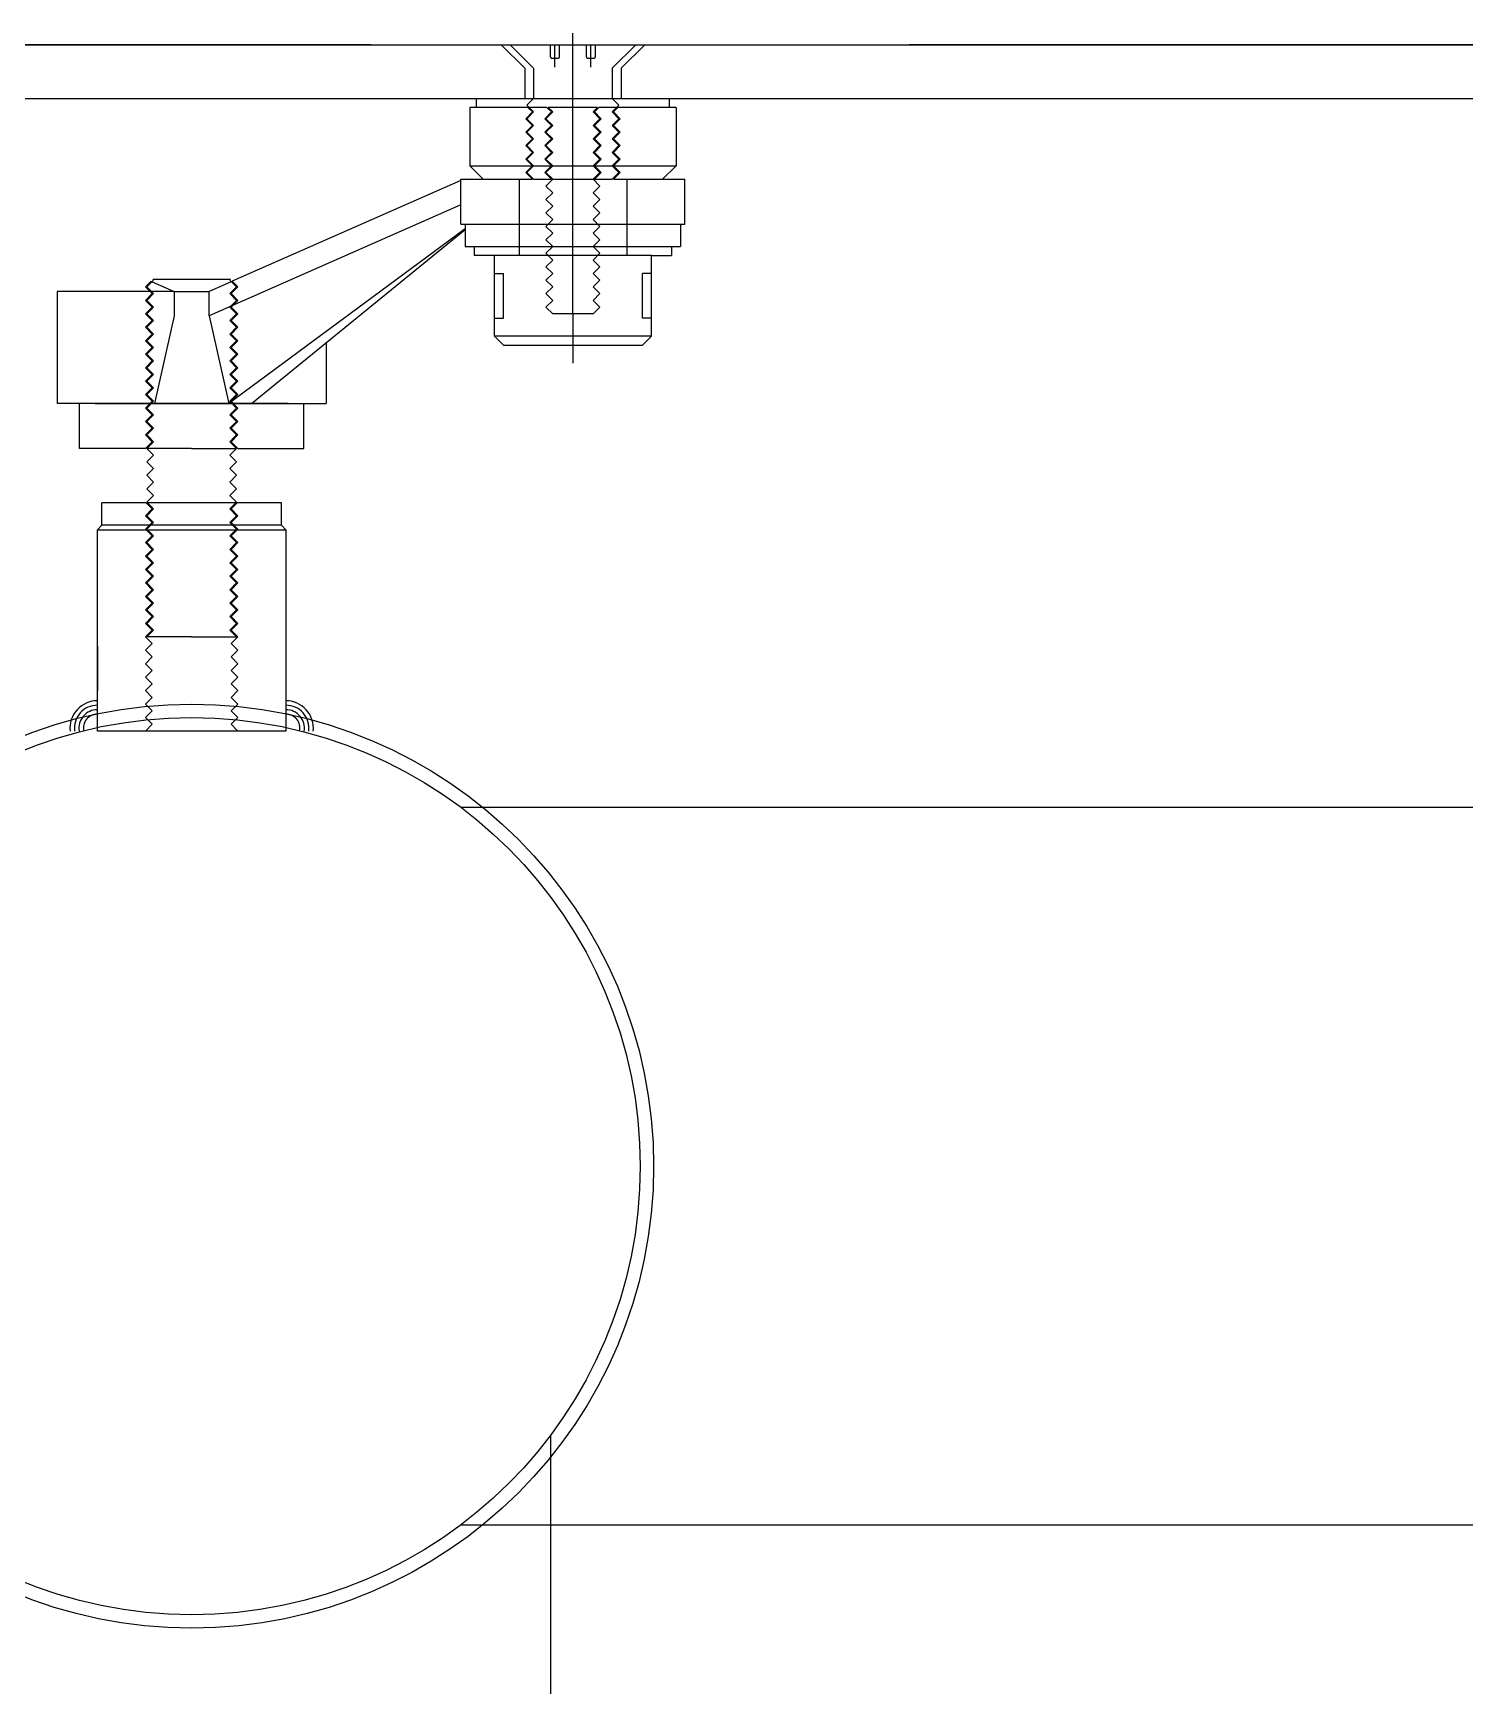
# Model space of a CAD drawing. Header units: millimetres. Extents: x -7718 to 421089, y 87466 to 341395.
# Drawn here: x 152127.2 to 152446.4, y 219892.7 to 220261.2 of the extents above; entities that cross this region are included whole.
import ezdxf

# ---------------------------------------------------------------- set-up
doc = ezdxf.new("R2010")
doc.units = ezdxf.units.MM
doc.header["$LTSCALE"] = 200
doc.header["$MEASUREMENT"] = 0
for name, pattern in [('CENTER1', [8, 6, -1, 0, -1]), ('DASH_2', [34, 30, -1.5, 1, -1.5]), ('HID', [5, 3, -2])]:
    doc.linetypes.add(name, pattern=pattern)
doc.layers.add('e-plan', color=9, linetype='CONTINUOUS')

msp = doc.modelspace()

# ---------------------------------------------------------------- linework, layer by layer
at = {"layer": 'e-plan', "linetype": 'CENTER1'}
for p, q in [((152247.57, 220198.59), (152247.57, 220261.19)), ((152233.57, 220258.59), (152238.82, 220253.34)), ((152242.57, 220255.89), (152242.57, 220258.59)), ((152243.57, 220253.59), (152243.57, 220258.59)), ((152244.57, 220255.89), (152244.57, 220258.59)), ((152250.57, 220255.89), (152250.57, 220258.59)), ((152251.57, 220253.59), (152251.57, 220258.59)), ((152252.57, 220255.89), (152252.57, 220258.59)), ((152261.57, 220258.59), (152256.32, 220253.34)), ((152237.32, 220245.09), (152238.82, 220246.59)), ((152257.82, 220245.09), (152256.32, 220246.59)), ((152237.04, 220242.09), (152238.54, 220243.59)), ((152238.82, 220243.59), (152237.32, 220245.09)), ((152238.82, 220243.59), (152237.32, 220245.09)), ((152237.32, 220242.09), (152238.82, 220243.59)), ((152237.32, 220242.09), (152238.82, 220243.59)), ((152238.54, 220243.59), (152237.54, 220244.59)), ((152241.29, 220242.09), (152242.79, 220243.59)), ((152241.57, 220242.09), (152243.07, 220243.59)), ((152241.57, 220242.09), (152243.07, 220243.59)), ((152241.57, 220242.09), (152243.07, 220243.59)), ((152242.79, 220243.59), (152241.79, 220244.59)), ((152243.07, 220243.59), (152242.07, 220244.59)), ((152243.07, 220243.59), (152242.07, 220244.59)), ((152243.07, 220243.59), (152242.07, 220244.59)), ((152252.07, 220243.59), (152253.07, 220244.59)), ((152252.07, 220243.59), (152253.07, 220244.59)), ((152253.57, 220242.09), (152252.07, 220243.59)), ((152253.57, 220242.09), (152252.07, 220243.59)), ((152252.36, 220243.59), (152253.36, 220244.59)), ((152253.86, 220242.09), (152252.36, 220243.59)), ((152256.32, 220243.59), (152257.82, 220245.09)), ((152257.82, 220242.09), (152256.32, 220243.59)), ((152256.61, 220243.59), (152257.61, 220244.59)), ((152258.11, 220242.09), (152256.61, 220243.59)), ((152238.54, 220240.59), (152237.04, 220242.09)), ((152237.04, 220239.09), (152238.54, 220240.59)), ((152238.54, 220237.59), (152237.04, 220239.09)), ((152238.82, 220240.59), (152237.32, 220242.09)), ((152238.82, 220240.59), (152237.32, 220242.09)), ((152237.32, 220239.09), (152238.82, 220240.59)), ((152237.32, 220239.09), (152238.82, 220240.59)), ((152238.82, 220237.59), (152237.32, 220239.09)), ((152238.82, 220237.59), (152237.32, 220239.09)), ((152242.79, 220240.59), (152241.29, 220242.09)), ((152241.29, 220239.09), (152242.79, 220240.59)), ((152242.79, 220237.59), (152241.29, 220239.09)), ((152243.07, 220240.59), (152241.57, 220242.09)), ((152243.07, 220240.59), (152241.57, 220242.09)), ((152243.07, 220240.59), (152241.57, 220242.09)), ((152241.57, 220239.09), (152243.07, 220240.59)), ((152241.57, 220239.09), (152243.07, 220240.59)), ((152241.57, 220239.09), (152243.07, 220240.59)), ((152243.07, 220237.59), (152241.57, 220239.09)), ((152243.07, 220237.59), (152241.57, 220239.09)), ((152243.07, 220237.59), (152241.57, 220239.09)), ((152252.07, 220240.59), (152253.57, 220242.09)), ((152252.07, 220240.59), (152253.57, 220242.09)), ((152253.57, 220239.09), (152252.07, 220240.59)), ((152253.57, 220239.09), (152252.07, 220240.59)), ((152252.07, 220237.59), (152253.57, 220239.09)), ((152252.07, 220237.59), (152253.57, 220239.09)), ((152252.36, 220240.59), (152253.86, 220242.09)), ((152253.86, 220239.09), (152252.36, 220240.59)), ((152252.36, 220237.59), (152253.86, 220239.09)), ((152256.32, 220240.59), (152257.82, 220242.09)), ((152257.82, 220239.09), (152256.32, 220240.59)), ((152256.32, 220237.59), (152257.82, 220239.09)), ((152256.61, 220240.59), (152258.11, 220242.09)), ((152258.11, 220239.09), (152256.61, 220240.59)), ((152256.61, 220237.59), (152258.11, 220239.09)), ((152237.04, 220236.09), (152238.54, 220237.59)), ((152238.54, 220234.59), (152237.04, 220236.09)), ((152237.32, 220236.09), (152238.82, 220237.59)), ((152237.32, 220236.09), (152238.82, 220237.59)), ((152238.82, 220234.59), (152237.32, 220236.09)), ((152238.82, 220234.59), (152237.32, 220236.09)), ((152241.29, 220236.09), (152242.79, 220237.59)), ((152242.79, 220234.59), (152241.29, 220236.09)), ((152241.57, 220236.09), (152243.07, 220237.59)), ((152241.57, 220236.09), (152243.07, 220237.59)), ((152241.57, 220236.09), (152243.07, 220237.59)), ((152243.07, 220234.59), (152241.57, 220236.09)), ((152243.07, 220234.59), (152241.57, 220236.09)), ((152243.07, 220234.59), (152241.57, 220236.09)), ((152253.57, 220236.09), (152252.07, 220237.59)), ((152253.57, 220236.09), (152252.07, 220237.59)), ((152252.07, 220234.59), (152253.57, 220236.09)), ((152252.07, 220234.59), (152253.57, 220236.09)), ((152253.86, 220236.09), (152252.36, 220237.59)), ((152252.36, 220234.59), (152253.86, 220236.09)), ((152257.82, 220236.09), (152256.32, 220237.59)), ((152256.32, 220234.59), (152257.82, 220236.09)), ((152258.11, 220236.09), (152256.61, 220237.59)), ((152256.61, 220234.59), (152258.11, 220236.09)), ((152237.04, 220233.09), (152238.54, 220234.59)), ((152238.54, 220231.59), (152237.04, 220233.09)), ((152237.32, 220233.09), (152238.82, 220234.59)), ((152237.32, 220233.09), (152238.82, 220234.59)), ((152238.82, 220231.59), (152237.32, 220233.09)), ((152238.82, 220231.59), (152237.32, 220233.09)), ((152241.29, 220233.09), (152242.79, 220234.59)), ((152242.79, 220231.59), (152241.29, 220233.09)), ((152241.57, 220233.09), (152243.07, 220234.59)), ((152241.57, 220233.09), (152243.07, 220234.59)), ((152241.57, 220233.09), (152243.07, 220234.59)), ((152243.07, 220231.59), (152241.57, 220233.09)), ((152243.07, 220231.59), (152241.57, 220233.09)), ((152243.07, 220231.59), (152241.57, 220233.09)), ((152253.57, 220233.09), (152252.07, 220234.59)), ((152253.57, 220233.09), (152252.07, 220234.59)), ((152252.07, 220231.59), (152253.57, 220233.09)), ((152252.07, 220231.59), (152253.57, 220233.09)), ((152253.86, 220233.09), (152252.36, 220234.59)), ((152252.36, 220231.59), (152253.86, 220233.09)), ((152257.82, 220233.09), (152256.32, 220234.59)), ((152256.32, 220231.59), (152257.82, 220233.09)), ((152258.11, 220233.09), (152256.61, 220234.59)), ((152256.61, 220231.59), (152258.11, 220233.09)), ((152224.57, 220231.59), (152227.57, 220228.59)), ((152237.04, 220230.09), (152238.54, 220231.59)), ((152238.54, 220228.59), (152237.04, 220230.09)), ((152237.32, 220230.09), (152238.82, 220231.59)), ((152237.32, 220230.09), (152238.82, 220231.59)), ((152238.82, 220228.59), (152237.32, 220230.09)), ((152238.82, 220228.59), (152237.32, 220230.09)), ((152241.29, 220230.09), (152242.79, 220231.59)), ((152242.79, 220228.59), (152241.29, 220230.09)), ((152241.57, 220230.09), (152243.07, 220231.59)), ((152241.57, 220230.09), (152243.07, 220231.59)), ((152241.57, 220230.09), (152243.07, 220231.59)), ((152243.07, 220228.59), (152241.57, 220230.09)), ((152243.07, 220228.59), (152241.57, 220230.09)), ((152243.07, 220228.59), (152241.57, 220230.09)), ((152241.57, 220227.09), (152243.07, 220228.59)), ((152253.57, 220230.09), (152252.07, 220231.59)), ((152253.57, 220230.09), (152252.07, 220231.59)), ((152252.07, 220228.59), (152253.57, 220230.09)), ((152252.07, 220228.59), (152253.57, 220230.09)), ((152253.57, 220227.09), (152252.07, 220228.59)), ((152253.86, 220230.09), (152252.36, 220231.59)), ((152252.36, 220228.59), (152253.86, 220230.09)), ((152257.82, 220230.09), (152256.32, 220231.59)), ((152256.32, 220228.59), (152257.82, 220230.09)), ((152258.11, 220230.09), (152256.61, 220231.59)), ((152256.61, 220228.59), (152258.11, 220230.09)), ((152270.57, 220231.59), (152267.57, 220228.59)), ((152243.07, 220225.59), (152241.57, 220227.09)), ((152241.57, 220224.09), (152243.07, 220225.59)), ((152252.07, 220225.59), (152253.57, 220227.09)), ((152253.57, 220224.09), (152252.07, 220225.59)), ((152243.07, 220222.59), (152241.57, 220224.09)), ((152241.57, 220221.09), (152243.07, 220222.59)), ((152243.07, 220219.59), (152241.57, 220221.09)), ((152252.07, 220222.59), (152253.57, 220224.09)), ((152253.57, 220221.09), (152252.07, 220222.59)), ((152252.07, 220219.59), (152253.57, 220221.09)), ((152241.57, 220218.09), (152243.07, 220219.59)), ((152243.07, 220216.59), (152241.57, 220218.09)), ((152253.57, 220218.09), (152252.07, 220219.59)), ((152252.07, 220216.59), (152253.57, 220218.09)), ((152241.57, 220215.09), (152243.07, 220216.59)), ((152243.07, 220213.59), (152241.57, 220215.09)), ((152241.57, 220212.09), (152243.07, 220213.59)), ((152253.57, 220215.09), (152252.07, 220216.59)), ((152252.07, 220213.59), (152253.57, 220215.09)), ((152253.57, 220212.09), (152252.07, 220213.59)), ((152227.43, 220211.59), (152225.57, 220211.59)), ((152265.07, 220211.59), (152227.43, 220211.59)), ((152243.07, 220210.59), (152241.57, 220212.09)), ((152241.57, 220209.09), (152243.07, 220210.59)), ((152252.07, 220210.59), (152253.57, 220212.09)), ((152253.57, 220209.09), (152252.07, 220210.59)), ((152265.07, 220211.59), (152269.57, 220211.59)), ((152152.29, 220204.59), (152153.55, 220205.84)), ((152152.57, 220204.59), (152154.07, 220206.09)), ((152152.57, 220204.59), (152154.07, 220206.09)), ((152154.07, 220206.09), (152153.89, 220206.27)), ((152154.07, 220206.09), (152153.89, 220206.27)), ((152171.07, 220206.09), (152171.26, 220206.27)), ((152171.07, 220206.09), (152171.26, 220206.27)), ((152172.57, 220204.59), (152171.07, 220206.09)), ((152172.57, 220204.59), (152171.07, 220206.09)), ((152172.86, 220204.59), (152171.6, 220205.84)), ((152230.07, 220207.59), (152232.07, 220207.59)), ((152243.07, 220207.59), (152241.57, 220209.09)), ((152241.57, 220206.09), (152243.07, 220207.59)), ((152243.07, 220204.59), (152241.57, 220206.09)), ((152252.07, 220207.59), (152253.57, 220209.09)), ((152253.57, 220206.09), (152252.07, 220207.59)), ((152252.07, 220204.59), (152253.57, 220206.09)), ((152265.07, 220207.59), (152263.07, 220207.59)), ((152153.79, 220203.09), (152152.29, 220204.59)), ((152152.29, 220201.59), (152153.79, 220203.09)), ((152154.07, 220203.09), (152152.57, 220204.59)), ((152154.07, 220203.09), (152152.57, 220204.59)), ((152152.57, 220201.59), (152154.07, 220203.09)), ((152152.57, 220201.59), (152154.07, 220203.09)), ((152171.07, 220203.09), (152172.57, 220204.59)), ((152171.07, 220203.09), (152172.57, 220204.59)), ((152172.57, 220201.59), (152171.07, 220203.09)), ((152172.57, 220201.59), (152171.07, 220203.09)), ((152171.36, 220203.09), (152172.86, 220204.59)), ((152172.86, 220201.59), (152171.36, 220203.09)), ((152241.57, 220203.09), (152243.07, 220204.59)), ((152243.07, 220201.59), (152241.57, 220203.09)), ((152253.57, 220203.09), (152252.07, 220204.59)), ((152252.07, 220201.59), (152253.57, 220203.09)), ((152153.79, 220200.09), (152152.29, 220201.59)), ((152152.29, 220198.59), (152153.79, 220200.09)), ((152153.79, 220197.09), (152152.29, 220198.59)), ((152154.07, 220200.09), (152152.57, 220201.59)), ((152154.07, 220200.09), (152152.57, 220201.59)), ((152152.57, 220198.59), (152154.07, 220200.09)), ((152152.57, 220198.59), (152154.07, 220200.09)), ((152154.07, 220197.09), (152152.57, 220198.59)), ((152154.07, 220197.09), (152152.57, 220198.59)), ((152171.07, 220200.09), (152172.57, 220201.59)), ((152171.07, 220200.09), (152172.57, 220201.59)), ((152172.57, 220198.59), (152171.07, 220200.09)), ((152172.57, 220198.59), (152171.07, 220200.09)), ((152171.07, 220197.09), (152172.57, 220198.59)), ((152171.07, 220197.09), (152172.57, 220198.59)), ((152171.36, 220200.09), (152172.86, 220201.59)), ((152172.86, 220198.59), (152171.36, 220200.09)), ((152171.36, 220197.09), (152172.86, 220198.59)), ((152241.57, 220200.09), (152243.07, 220201.59)), ((152243.07, 220198.59), (152241.57, 220200.09)), ((152252.07, 220198.59), (152243.07, 220198.59)), ((152247.57, 220198.59), (152247.57, 220187.57)), ((152253.57, 220200.09), (152252.07, 220201.59)), ((152252.07, 220198.59), (152253.57, 220200.09)), ((152152.29, 220195.59), (152153.79, 220197.09)), ((152153.79, 220194.09), (152152.29, 220195.59)), ((152152.57, 220195.59), (152154.07, 220197.09)), ((152152.57, 220195.59), (152154.07, 220197.09)), ((152154.07, 220194.09), (152152.57, 220195.59)), ((152154.07, 220194.09), (152152.57, 220195.59)), ((152172.57, 220195.59), (152171.07, 220197.09)), ((152172.57, 220195.59), (152171.07, 220197.09)), ((152171.07, 220194.09), (152172.57, 220195.59)), ((152171.07, 220194.09), (152172.57, 220195.59)), ((152172.86, 220195.59), (152171.36, 220197.09)), ((152171.36, 220194.09), (152172.86, 220195.59)), ((152230.07, 220197.59), (152232.07, 220197.59)), ((152265.07, 220197.59), (152263.07, 220197.59)), ((152152.29, 220192.59), (152153.79, 220194.09)), ((152153.79, 220191.09), (152152.29, 220192.59)), ((152152.29, 220189.59), (152153.79, 220191.09)), ((152152.57, 220192.59), (152154.07, 220194.09)), ((152154.07, 220191.09), (152152.57, 220192.59)), ((152152.57, 220189.59), (152154.07, 220191.09)), ((152172.57, 220192.59), (152171.07, 220194.09)), ((152171.07, 220191.09), (152172.57, 220192.59)), ((152172.57, 220189.59), (152171.07, 220191.09)), ((152172.86, 220192.59), (152171.36, 220194.09)), ((152171.36, 220191.09), (152172.86, 220192.59)), ((152172.86, 220189.59), (152171.36, 220191.09)), ((152265.07, 220193.59), (152230.07, 220193.59)), ((152153.79, 220188.09), (152152.29, 220189.59)), ((152152.29, 220186.59), (152153.79, 220188.09)), ((152154.07, 220188.09), (152152.57, 220189.59)), ((152152.57, 220186.59), (152154.07, 220188.09)), ((152171.07, 220188.09), (152172.57, 220189.59)), ((152172.57, 220186.59), (152171.07, 220188.09)), ((152171.36, 220188.09), (152172.86, 220189.59)), ((152172.86, 220186.59), (152171.36, 220188.09)), ((152153.79, 220185.09), (152152.29, 220186.59)), ((152152.29, 220183.59), (152153.79, 220185.09)), ((152154.07, 220185.09), (152152.57, 220186.59)), ((152152.57, 220183.59), (152154.07, 220185.09)), ((152171.07, 220185.09), (152172.57, 220186.59)), ((152172.57, 220183.59), (152171.07, 220185.09)), ((152171.36, 220185.09), (152172.86, 220186.59)), ((152172.86, 220183.59), (152171.36, 220185.09)), ((152153.79, 220182.09), (152152.29, 220183.59)), ((152152.29, 220180.59), (152153.79, 220182.09)), ((152153.79, 220179.09), (152152.29, 220180.59)), ((152154.07, 220182.09), (152152.57, 220183.59)), ((152152.57, 220180.59), (152154.07, 220182.09)), ((152154.07, 220179.09), (152152.57, 220180.59)), ((152153.79, 220182.09), (152152.79, 220183.09)), ((152171.07, 220182.09), (152172.57, 220183.59)), ((152172.57, 220180.59), (152171.07, 220182.09)), ((152171.07, 220179.09), (152172.57, 220180.59)), ((152171.36, 220182.09), (152172.86, 220183.59)), ((152171.36, 220182.09), (152172.36, 220183.09)), ((152172.86, 220180.59), (152171.36, 220182.09)), ((152171.36, 220179.09), (152172.86, 220180.59)), ((152152.29, 220177.59), (152153.79, 220179.09)), ((152153.79, 220176.09), (152152.29, 220177.59)), ((152152.57, 220177.59), (152154.07, 220179.09)), ((152154.07, 220176.09), (152152.57, 220177.59)), ((152172.57, 220177.59), (152171.07, 220179.09)), ((152171.07, 220176.09), (152172.57, 220177.59)), ((152172.86, 220177.59), (152171.36, 220179.09)), ((152171.36, 220176.09), (152172.86, 220177.59)), ((152152.29, 220174.59), (152153.79, 220176.09)), ((152153.79, 220173.09), (152152.29, 220174.59)), ((152152.29, 220171.59), (152153.79, 220173.09)), ((152152.57, 220174.59), (152154.07, 220176.09)), ((152154.07, 220173.09), (152152.57, 220174.59)), ((152152.57, 220171.59), (152154.07, 220173.09)), ((152172.57, 220174.59), (152171.07, 220176.09)), ((152171.07, 220173.09), (152172.57, 220174.59)), ((152172.57, 220171.59), (152171.07, 220173.09)), ((152172.86, 220174.59), (152171.36, 220176.09)), ((152171.36, 220173.09), (152172.86, 220174.59)), ((152172.86, 220171.59), (152171.36, 220173.09)), ((152153.79, 220170.09), (152152.29, 220171.59)), ((152152.29, 220168.59), (152153.79, 220170.09)), ((152154.07, 220170.09), (152152.57, 220171.59)), ((152152.57, 220168.59), (152154.07, 220170.09)), ((152152.57, 220168.59), (152154.07, 220170.09)), ((152152.57, 220168.59), (152154.07, 220170.09)), ((152154.07, 220170.09), (152153.07, 220171.09)), ((152154.07, 220170.09), (152153.07, 220171.09)), ((152171.07, 220170.09), (152172.57, 220171.59)), ((152171.07, 220170.09), (152172.07, 220171.09)), ((152171.07, 220170.09), (152172.07, 220171.09)), ((152171.07, 220170.09), (152172.07, 220171.09)), ((152171.07, 220170.09), (152172.07, 220171.09)), ((152172.57, 220168.59), (152171.07, 220170.09)), ((152172.57, 220168.59), (152171.07, 220170.09)), ((152172.57, 220168.59), (152171.07, 220170.09)), ((152172.57, 220168.59), (152171.07, 220170.09)), ((152172.57, 220168.59), (152171.07, 220170.09)), ((152172.57, 220168.59), (152171.07, 220170.09)), ((152172.57, 220168.59), (152171.07, 220170.09)), ((152172.57, 220168.59), (152171.07, 220170.09)), ((152172.57, 220168.59), (152171.07, 220170.09)), ((152171.36, 220170.09), (152172.86, 220171.59)), ((152172.86, 220168.59), (152171.36, 220170.09)), ((152172.86, 220168.59), (152171.36, 220170.09)), ((152172.86, 220168.59), (152171.36, 220170.09)), ((152154.07, 220167.09), (152152.57, 220168.59)), ((152154.07, 220167.09), (152152.57, 220168.59)), ((152154.07, 220167.09), (152152.57, 220168.59)), ((152152.57, 220165.59), (152154.07, 220167.09)), ((152152.57, 220165.59), (152154.07, 220167.09)), ((152152.57, 220165.59), (152154.07, 220167.09)), ((152154.07, 220164.09), (152152.57, 220165.59)), ((152154.07, 220164.09), (152152.57, 220165.59)), ((152171.07, 220167.09), (152172.57, 220168.59)), ((152171.07, 220167.09), (152172.57, 220168.59)), ((152171.07, 220167.09), (152172.57, 220168.59)), ((152171.07, 220167.09), (152172.57, 220168.59)), ((152171.07, 220167.09), (152172.57, 220168.59)), ((152171.07, 220167.09), (152172.57, 220168.59)), ((152172.57, 220165.59), (152171.07, 220167.09)), ((152172.57, 220165.59), (152171.07, 220167.09)), ((152172.57, 220165.59), (152171.07, 220167.09)), ((152172.57, 220165.59), (152171.07, 220167.09)), ((152172.57, 220165.59), (152171.07, 220167.09)), ((152172.57, 220165.59), (152171.07, 220167.09)), ((152171.07, 220164.09), (152172.57, 220165.59)), ((152171.07, 220164.09), (152172.57, 220165.59)), ((152171.07, 220164.09), (152172.57, 220165.59)), ((152171.07, 220164.09), (152172.57, 220165.59)), ((152152.57, 220162.59), (152154.07, 220164.09)), ((152152.57, 220162.59), (152154.07, 220164.09)), ((152154.07, 220161.09), (152152.57, 220162.59)), ((152154.07, 220161.09), (152152.57, 220162.59)), ((152172.57, 220162.59), (152171.07, 220164.09)), ((152172.57, 220162.59), (152171.07, 220164.09)), ((152172.57, 220162.59), (152171.07, 220164.09)), ((152172.57, 220162.59), (152171.07, 220164.09)), ((152171.07, 220161.09), (152172.57, 220162.59)), ((152171.07, 220161.09), (152172.57, 220162.59)), ((152171.07, 220161.09), (152172.57, 220162.59)), ((152171.07, 220161.09), (152172.57, 220162.59)), ((152152.57, 220159.59), (152154.07, 220161.09)), ((152152.57, 220159.59), (152154.07, 220161.09)), ((152154.07, 220158.09), (152152.57, 220159.59)), ((152154.07, 220158.09), (152152.57, 220159.59)), ((152152.57, 220156.59), (152154.07, 220158.09)), ((152152.57, 220156.59), (152154.07, 220158.09)), ((152172.57, 220159.59), (152171.07, 220161.09)), ((152172.57, 220159.59), (152171.07, 220161.09)), ((152172.57, 220159.59), (152171.07, 220161.09)), ((152172.57, 220159.59), (152171.07, 220161.09)), ((152171.07, 220158.09), (152172.57, 220159.59)), ((152171.07, 220158.09), (152172.57, 220159.59)), ((152171.07, 220158.09), (152172.57, 220159.59)), ((152171.07, 220158.09), (152172.57, 220159.59)), ((152172.57, 220156.59), (152171.07, 220158.09)), ((152172.57, 220156.59), (152171.07, 220158.09)), ((152172.57, 220156.59), (152171.07, 220158.09)), ((152172.57, 220156.59), (152171.07, 220158.09)), ((152152.29, 220153.59), (152153.79, 220155.09)), ((152153.79, 220155.09), (152152.41, 220156.47)), ((152154.07, 220155.09), (152152.57, 220156.59)), ((152154.07, 220155.09), (152152.57, 220156.59)), ((152152.57, 220153.59), (152154.07, 220155.09)), ((152171.07, 220155.09), (152172.57, 220156.59)), ((152171.07, 220155.09), (152172.57, 220156.59)), ((152171.07, 220155.09), (152172.57, 220156.59)), ((152171.07, 220155.09), (152172.57, 220156.59)), ((152172.57, 220153.59), (152171.07, 220155.09)), ((152172.57, 220153.59), (152171.07, 220155.09)), ((152171.36, 220155.09), (152172.74, 220156.47)), ((152172.86, 220153.59), (152171.36, 220155.09)), ((152153.79, 220152.09), (152152.29, 220153.59)), ((152152.29, 220150.59), (152153.79, 220152.09)), ((152153.79, 220149.09), (152152.29, 220150.59)), ((152154.07, 220152.09), (152152.57, 220153.59)), ((152152.57, 220150.59), (152154.07, 220152.09)), ((152154.07, 220149.09), (152152.57, 220150.59)), ((152171.07, 220152.09), (152172.57, 220153.59)), ((152171.07, 220152.09), (152172.57, 220153.59)), ((152172.57, 220150.59), (152171.07, 220152.09)), ((152172.57, 220150.59), (152171.07, 220152.09)), ((152171.07, 220149.09), (152172.57, 220150.59)), ((152171.07, 220149.09), (152172.57, 220150.59)), ((152171.36, 220152.09), (152172.86, 220153.59)), ((152172.86, 220150.59), (152171.36, 220152.09)), ((152171.36, 220149.09), (152172.86, 220150.59)), ((152152.29, 220147.59), (152153.79, 220149.09)), ((152153.79, 220146.09), (152152.29, 220147.59)), ((152152.57, 220147.59), (152154.07, 220149.09)), ((152154.07, 220146.09), (152152.57, 220147.59)), ((152172.57, 220147.59), (152171.07, 220149.09)), ((152172.57, 220147.59), (152171.07, 220149.09)), ((152171.07, 220146.09), (152172.57, 220147.59)), ((152171.07, 220146.09), (152172.57, 220147.59)), ((152172.86, 220147.59), (152171.36, 220149.09)), ((152171.36, 220146.09), (152172.86, 220147.59)), ((152152.29, 220144.59), (152153.79, 220146.09)), ((152153.79, 220143.09), (152152.29, 220144.59)), ((152152.57, 220144.59), (152154.07, 220146.09)), ((152154.07, 220143.09), (152152.57, 220144.59)), ((152172.57, 220144.59), (152171.07, 220146.09)), ((152172.57, 220144.59), (152171.07, 220146.09)), ((152171.07, 220143.09), (152172.57, 220144.59)), ((152171.07, 220143.09), (152172.57, 220144.59)), ((152172.86, 220144.59), (152171.36, 220146.09)), ((152171.36, 220143.09), (152172.86, 220144.59)), ((152152.29, 220141.59), (152153.79, 220143.09)), ((152153.79, 220140.09), (152152.29, 220141.59)), ((152152.29, 220138.59), (152153.79, 220140.09)), ((152152.57, 220141.59), (152154.07, 220143.09)), ((152154.07, 220140.09), (152152.57, 220141.59)), ((152152.57, 220138.59), (152154.07, 220140.09)), ((152172.57, 220141.59), (152171.07, 220143.09)), ((152172.57, 220141.59), (152171.07, 220143.09)), ((152171.07, 220140.09), (152172.57, 220141.59)), ((152171.07, 220140.09), (152172.57, 220141.59)), ((152172.57, 220138.59), (152171.07, 220140.09)), ((152172.57, 220138.59), (152171.07, 220140.09)), ((152172.86, 220141.59), (152171.36, 220143.09)), ((152171.36, 220140.09), (152172.86, 220141.59)), ((152172.86, 220138.59), (152171.36, 220140.09)), ((152153.79, 220137.09), (152152.29, 220138.59)), ((152152.29, 220135.59), (152153.79, 220137.09)), ((152154.07, 220137.09), (152152.57, 220138.59)), ((152152.57, 220135.59), (152154.07, 220137.09)), ((152171.07, 220137.09), (152172.57, 220138.59)), ((152171.07, 220137.09), (152172.57, 220138.59)), ((152172.57, 220135.59), (152171.07, 220137.09)), ((152172.57, 220135.59), (152171.07, 220137.09)), ((152171.36, 220137.09), (152172.86, 220138.59)), ((152172.86, 220135.59), (152171.36, 220137.09)), ((152153.79, 220134.09), (152152.29, 220135.59)), ((152152.29, 220132.59), (152153.79, 220134.09)), ((152153.79, 220131.09), (152152.29, 220132.59)), ((152154.07, 220134.09), (152152.57, 220135.59)), ((152152.57, 220132.59), (152154.07, 220134.09)), ((152154.07, 220131.09), (152152.57, 220132.59)), ((152171.07, 220134.09), (152172.57, 220135.59)), ((152171.07, 220134.09), (152172.57, 220135.59)), ((152172.57, 220132.59), (152171.07, 220134.09)), ((152172.57, 220132.59), (152171.07, 220134.09)), ((152171.07, 220131.09), (152172.57, 220132.59)), ((152171.07, 220131.09), (152172.57, 220132.59)), ((152171.36, 220134.09), (152172.86, 220135.59)), ((152172.86, 220132.59), (152171.36, 220134.09)), ((152171.36, 220131.09), (152172.86, 220132.59)), ((152152.29, 220129.59), (152153.79, 220131.09)), ((152153.79, 220128.09), (152152.29, 220129.59)), ((152152.57, 220129.59), (152154.07, 220131.09)), ((152154.07, 220128.09), (152152.57, 220129.59)), ((152172.57, 220129.59), (152171.07, 220131.09)), ((152172.57, 220129.59), (152171.07, 220131.09)), ((152171.07, 220128.09), (152172.57, 220129.59)), ((152171.07, 220128.09), (152172.57, 220129.59)), ((152172.86, 220129.59), (152171.36, 220131.09)), ((152171.36, 220128.09), (152172.86, 220129.59)), ((152152.29, 220126.59), (152153.79, 220128.09)), ((152152.29, 220126.59), (152153.79, 220125.09)), ((152153.79, 220125.09), (152152.29, 220123.59)), ((152152.57, 220126.59), (152154.07, 220128.09)), ((152162.57, 220126.59), (152152.57, 220126.59)), ((152162.57, 220126.59), (152172.57, 220126.59)), ((152172.57, 220126.59), (152171.07, 220128.09)), ((152172.57, 220126.59), (152171.07, 220128.09)), ((152172.86, 220126.59), (152171.36, 220128.09)), ((152172.86, 220126.59), (152171.36, 220125.09)), ((152171.36, 220125.09), (152172.86, 220123.59)), ((152152.29, 220123.59), (152153.79, 220122.09)), ((152153.79, 220122.09), (152152.29, 220120.59)), ((152172.86, 220123.59), (152171.36, 220122.09)), ((152171.36, 220122.09), (152172.86, 220120.59)), ((152152.29, 220120.59), (152153.79, 220119.09)), ((152153.79, 220119.09), (152152.29, 220117.59)), ((152152.29, 220117.59), (152153.79, 220116.09)), ((152172.86, 220120.59), (152171.36, 220119.09)), ((152171.36, 220119.09), (152172.86, 220117.59)), ((152172.86, 220117.59), (152171.36, 220116.09)), ((152153.79, 220116.09), (152152.29, 220114.59)), ((152152.29, 220114.59), (152153.79, 220113.09)), ((152171.36, 220116.09), (152172.86, 220114.59)), ((152172.86, 220114.59), (152171.36, 220113.09)), ((152153.79, 220113.09), (152152.29, 220111.59)), ((152152.29, 220111.59), (152153.79, 220110.09)), ((152153.79, 220110.09), (152152.29, 220108.59)), ((152171.36, 220113.09), (152172.86, 220111.59)), ((152172.86, 220111.59), (152171.36, 220110.09)), ((152171.36, 220110.09), (152172.86, 220108.59)), ((152152.29, 220108.59), (152153.79, 220107.09)), ((152153.79, 220107.09), (152152.29, 220105.59)), ((152172.86, 220108.59), (152171.36, 220107.09)), ((152171.36, 220107.09), (152172.86, 220105.59))]:
    msp.add_line(p, q, dxfattribs=at)
at = {"layer": 'e-plan', "linetype": 'HID', "ltscale": 0.3}
msp.add_line((154302.57, 220258.59), (151912.57, 220258.59), dxfattribs=at)
at = {"layer": 'e-plan'}
for p, q in [((151936.57, 220258.59), (153351.57, 220258.59)), ((151936.57, 220246.59), (153351.57, 220246.59)), ((152183.57, 220105.59), (152141.57, 220105.59)), ((152222.57, 220088.59), (154492.57, 220088.59)), ((152242.57, 219948.59), (152242.57, 217173.46)), ((152222.57, 219928.59), (154492.57, 219928.59))]:
    msp.add_line(p, q, dxfattribs=at)
at = {"layer": 'e-plan', "linetype": 'Continuous'}
for p, q in [((152230.74, 220258.59), (152264.41, 220258.59)), ((152236.82, 220253.34), (152231.57, 220258.59)), ((152258.32, 220253.34), (152263.57, 220258.59)), ((152242.87, 220255.59), (152244.27, 220255.59)), ((152250.87, 220255.59), (152252.27, 220255.59)), ((152236.82, 220253.34), (152236.82, 220246.59)), ((152238.82, 220253.34), (152238.82, 220246.59)), ((152256.32, 220253.34), (152256.32, 220246.59)), ((152258.32, 220253.34), (152258.32, 220246.59)), ((152226.07, 220244.59), (152226.07, 220246.59)), ((152269.07, 220244.59), (152269.07, 220246.59)), ((152226.07, 220244.59), (152224.57, 220244.59)), ((152224.57, 220244.59), (152224.57, 220231.59)), ((152237.54, 220244.59), (152226.07, 220244.59)), ((152241.79, 220244.59), (152237.82, 220244.59)), ((152253.07, 220244.59), (152242.07, 220244.59)), ((152257.32, 220244.59), (152253.36, 220244.59)), ((152270.57, 220244.59), (152257.61, 220244.59)), ((152270.57, 220244.59), (152270.57, 220231.59)), ((152222.57, 220228.35), (152171.6, 220205.84)), ((152222.56, 220228.59), (152238.54, 220228.59)), ((152222.56, 220218.59), (152222.56, 220228.59)), ((152224.57, 220231.59), (152256.32, 220231.59)), ((152238.82, 220228.59), (152242.79, 220228.59)), ((152243.07, 220228.59), (152256.32, 220228.59)), ((152256.32, 220231.59), (152270.57, 220231.59)), ((152256.61, 220228.59), (152272.56, 220228.59)), ((152272.56, 220218.59), (152272.56, 220228.59)), ((152222.57, 220222.89), (152166.51, 220198.12)), ((152223.57, 220217.52), (152170.84, 220178.59)), ((152175.89, 220178.59), (152223.57, 220217.4)), ((152222.56, 220218.59), (152272.56, 220218.59)), ((152223.57, 220218.59), (152223.57, 220213.59)), ((152271.57, 220218.59), (152271.57, 220213.59)), ((152223.57, 220213.59), (152271.57, 220213.59)), ((152225.57, 220213.59), (152225.57, 220211.59)), ((152269.57, 220213.59), (152269.57, 220211.59)), ((152230.07, 220193.59), (152230.07, 220211.59)), ((152265.07, 220193.59), (152265.07, 220211.59)), ((152171.25, 220206.27), (152153.89, 220206.27)), ((152232.07, 220197.59), (152232.07, 220207.59)), ((152263.07, 220197.59), (152263.07, 220207.59)), ((152158.66, 220203.59), (152132.57, 220203.59)), ((152132.57, 220203.59), (152132.57, 220178.59)), ((152153.74, 220205.76), (152158.66, 220203.59)), ((152158.64, 220203.59), (152158.64, 220198.12)), ((152158.66, 220203.59), (152166.51, 220203.59)), ((152171.41, 220205.75), (152166.51, 220203.59)), ((152166.51, 220198.12), (152166.51, 220203.59)), ((152158.64, 220198.12), (152154.32, 220178.59)), ((152166.51, 220198.12), (152170.84, 220178.59)), ((152192.57, 220192.17), (152192.57, 220178.59)), ((152230.07, 220193.59), (152232.07, 220191.59)), ((152232.07, 220191.59), (152263.07, 220191.59)), ((152263.07, 220191.59), (152265.07, 220193.59)), ((152162.57, 220178.59), (152132.57, 220178.59)), ((152141.07, 220178.59), (152162.57, 220178.59)), ((152141.07, 220178.59), (152162.57, 220178.59)), ((152162.57, 220178.59), (152192.57, 220178.59)), ((152184.07, 220178.59), (152162.57, 220178.59)), ((152162.57, 220178.59), (152184.07, 220178.59)), ((152152.29, 220168.59), (152137.57, 220168.59)), ((152162.57, 220168.59), (152152.57, 220168.59)), ((152162.57, 220168.59), (152172.57, 220168.59)), ((152172.86, 220168.59), (152187.57, 220168.59)), ((152142.57, 220151.47), (152142.57, 220156.47)), ((152152.41, 220156.47), (152142.57, 220156.47)), ((152172.46, 220156.47), (152152.69, 220156.47)), ((152182.57, 220156.47), (152172.74, 220156.47)), ((152182.57, 220151.47), (152182.57, 220156.47)), ((152142.57, 220151.47), (152141.57, 220150.47)), ((152182.57, 220151.47), (152142.57, 220151.47)), ((152183.57, 220150.47), (152182.57, 220151.47)), ((152141.57, 220105.59), (152141.57, 220150.47)), ((152141.57, 220150.47), (152183.57, 220150.47)), ((152183.57, 220150.47), (152183.57, 220105.59)), ((152141.57, 220124.47), (152141.57, 220114.52)), ((152183.57, 220114.83), (152183.57, 220105.59))]:
    msp.add_line(p, q, dxfattribs=at)
at = {"layer": 'e-plan', "linetype": 'DASH_2'}
for p, q in [((152235.57, 220228.59), (152235.57, 220211.59)), ((152259.57, 220228.59), (152259.57, 220211.59)), ((152137.57, 220168.59), (152137.57, 220178.59)), ((152187.57, 220168.59), (152187.57, 220178.59))]:
    msp.add_line(p, q, dxfattribs=at)
at = {"layer": 'e-plan'}
for radius in [103, 100]:
    msp.add_circle((152162.57, 220008.59), radius, dxfattribs=at)
at = {"layer": 'e-plan', "linetype": 'CENTER1'}
for centre, start, end in [((152242.87, 220255.89), 180, 270), ((152244.27, 220255.89), 270, 0), ((152250.87, 220255.89), 180, 270), ((152252.27, 220255.89), 270, 0)]:
    msp.add_arc(centre, 0.3, start, end, dxfattribs=at)
at = {"layer": 'e-plan', "linetype": 'Continuous'}
for centre, radius, start, end in [((152141.55, 220106.23), 6.11, 89.8114, 186.0131), ((152141.55, 220106.23), 5.11, 89.8114, 187.1953), ((152141.55, 220106.23), 4.11, 89.8114, 188.9587), ((152183.59, 220106.23), 6.11, 353.9869, 90.1886), ((152183.59, 220106.23), 5.11, 352.8047, 90.1886), ((152183.59, 220106.23), 4.11, 351.0413, 90.1886), ((152141.55, 220106.23), 3.11, 89.8114, 191.8754), ((152183.59, 220106.23), 3.11, 348.1246, 90.1886)]:
    msp.add_arc(centre, radius, start, end, dxfattribs=at)

doc.saveas('drawing.dxf')
